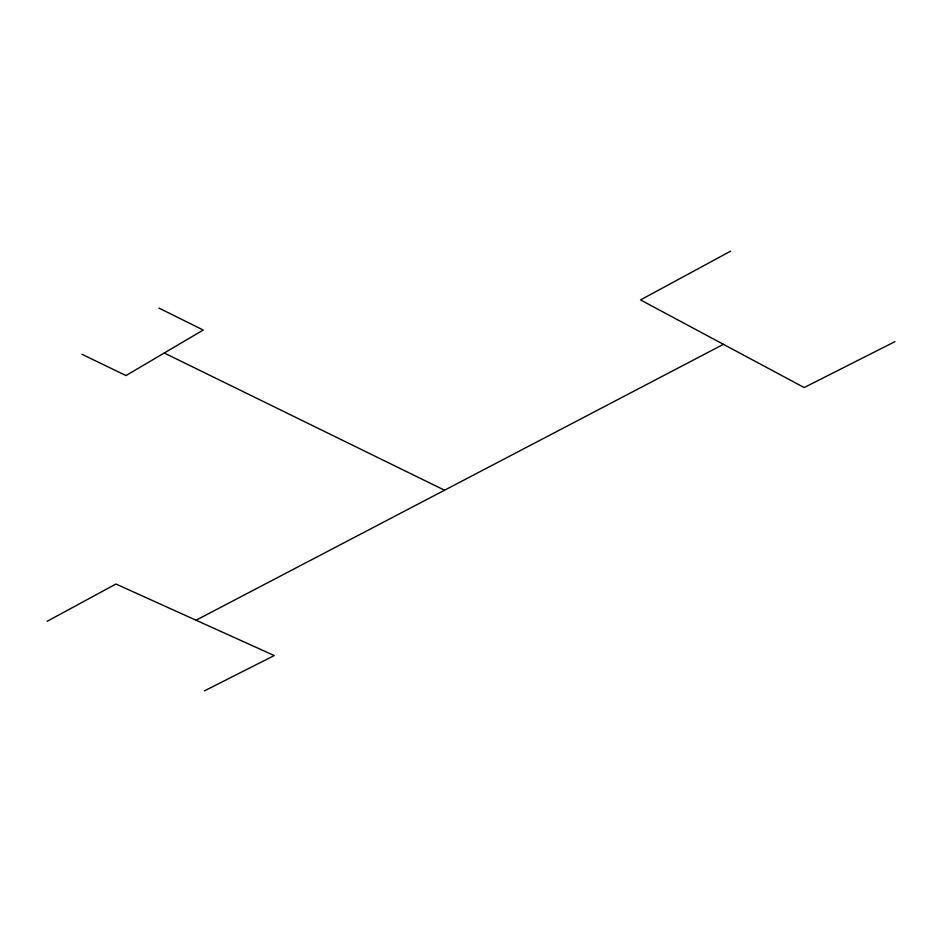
<?xml version="1.0" encoding="UTF-8"?>
<svg xmlns="http://www.w3.org/2000/svg" width="942" height="942" viewBox="0 0 942 942"><rect width="100%" height="100%" fill="white"/><g stroke="black" fill="none" stroke-linecap="round" stroke-linejoin="round"><path stroke-width="1.41" d="M47.1 621.32L115.972 584.028L274.24 655.561L204.449 690.863M730.639 251.137L640.525 299.933L804.174 387.551L894.9 341.663M196.042 620.213L723.432 344.325M81.978 354.286L125.992 375.564L203.213 330.041L158.915 308.069M164.261 353.003L444.542 490.217"/></g></svg>
